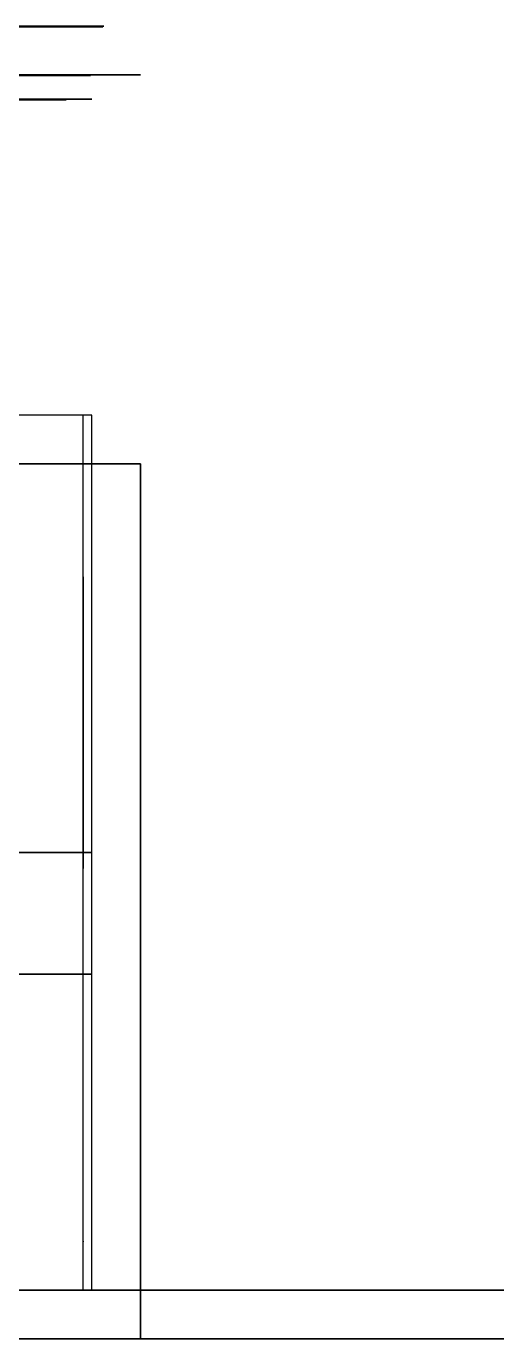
# Model space of a CAD drawing. Header units: centimetres. Extents: x -0.1 to 5.8, y 0 to 5.4.
# Drawn here: x 3.83 to 5.8, y 0 to 5.4 of the extents above; entities that cross this region are included whole.
import ezdxf

# ---------------------------------------------------------------- set-up
doc = ezdxf.new("R2010")
doc.units = ezdxf.units.CM
doc.header["$MEASUREMENT"] = 0
for name, color, linetype in [('BoitierTS v2_Sketch1', 7, 'Continuous'), ('BoitierTS v2_Sketch10', 7, 'Continuous'), ('BoitierTS v2_Sketch11', 7, 'Continuous'), ('BoitierTS v2_Sketch12', 7, 'Continuous'), ('BoitierTS v2_Sketch13', 7, 'Continuous'), ('BoitierTS v2_Sketch14', 7, 'Continuous'), ('BoitierTS v2_Sketch15', 7, 'Continuous'), ('BoitierTS v2_Sketch16', 7, 'Continuous'), ('BoitierTS v2_Sketch17', 7, 'Continuous'), ('BoitierTS v2_Sketch2', 7, 'Continuous'), ('BoitierTS v2_Sketch21', 7, 'Continuous'), ('BoitierTS v2_Sketch22', 7, 'Continuous'), ('BoitierTS v2_Sketch24', 7, 'Continuous'), ('BoitierTS v2_Sketch26', 7, 'Continuous'), ('BoitierTS v2_Sketch27', 7, 'Continuous'), ('BoitierTS v2_Sketch28', 7, 'Continuous'), ('BoitierTS v2_Sketch29', 7, 'Continuous'), ('BoitierTS v2_Sketch3', 7, 'Continuous'), ('BoitierTS v2_Sketch31', 7, 'Continuous'), ('BoitierTS v2_Sketch33', 7, 'Continuous'), ('BoitierTS v2_Sketch35', 7, 'Continuous'), ('BoitierTS v2_Sketch36', 7, 'Continuous'), ('BoitierTS v2_Sketch37', 7, 'Continuous'), ('BoitierTS v2_Sketch38', 7, 'Continuous'), ('BoitierTS v2_Sketch39', 7, 'Continuous'), ('BoitierTS v2_Sketch4', 7, 'Continuous'), ('BoitierTS v2_Sketch40', 7, 'Continuous'), ('BoitierTS v2_Sketch42', 7, 'Continuous'), ('BoitierTS v2_Sketch44', 7, 'Continuous'), ('BoitierTS v2_Sketch45', 7, 'Continuous'), ('BoitierTS v2_Sketch46', 7, 'Continuous'), ('BoitierTS v2_Sketch5', 7, 'Continuous'), ('BoitierTS v2_Sketch6', 7, 'Continuous'), ('BoitierTS v2_Sketch7', 7, 'Continuous'), ('BoitierTS v2_Sketch8', 7, 'Continuous'), ('BoitierTS v2_Sketch9', 7, 'Continuous')]:
    doc.layers.add(name, color=color, linetype=linetype)

msp = doc.modelspace()

# ---------------------------------------------------------------- linework, layer by layer
at = {"layer": 'BoitierTS v2_Sketch1'}
for p, q in [((1.4959, 0, 1.0849), (5.7959, 0, 1.0849)), ((5.7959, 0, -11.7151), (1.4959, 0, -11.7151)), ((5.7959, 0, 1.0849), (5.7959, 0, -11.7151))]:
    msp.add_line(p, q, dxfattribs=at)
at = {"layer": 'BoitierTS v2_Sketch10'}
for p, q in [((4.1, 5.2, -0.2), (0.2, 5.2, -0.2)), ((0.2, 5.2, -12.6), (4.1, 5.2, -12.6)), ((3.95, 5.2, -5.8), (0.35, 5.2, -5.8)), ((3.0915, 5.2, -1.4), (3.95, 5.2, -1.4)), ((3.95, 5.2, -5.45), (3.95, 5.2, -5.8)), ((3.95, 5.2, -1.4), (3.95, 5.2, -3.47)), ((3.95, 5.2, -3.47), (3.95, 5.2, -5.45)), ((4.1, 5.2, -12.6), (4.1, 5.2, -0.2))]:
    msp.add_line(p, q, dxfattribs=at)
at = {"layer": 'BoitierTS v2_Sketch10', "extrusion": (0, -1, 0)}
for centre, radius in [((3.7302, -11.6141, -5.2), 0.29), ((3.7402, -0.98, -5.2), 0.29), ((3.7302, -11.6141, -5.2), 0.16), ((3.7402, -0.98, -5.2), 0.16)]:
    msp.add_circle(centre, radius, dxfattribs=at)
at = {"layer": 'BoitierTS v2_Sketch11'}
for p, q in [((0, 3.6), (4.3, 3.6)), ((4.3, 3.6, -12.8), (0, 3.6, -12.8)), ((4.3, 3.6), (0, 3.6)), ((0, 3.6, -12.8), (4.3, 3.6, -12.8)), ((4.2, 3.6, -12.7), (0.1, 3.6, -12.7)), ((0.1, 3.6, -0.1), (4.2, 3.6, -0.1)), ((0.2, 3.6, -0.2), (4.1, 3.6, -0.2)), ((4.1, 3.6, -12.6), (0.2, 3.6, -12.6)), ((0.2, 3.6, -0.2), (4.1, 3.6, -0.2)), ((4.1, 3.6, -12.6), (0.2, 3.6, -12.6)), ((4.1, 3.6, -0.2), (4.1, 3.6, -12.6)), ((4.1, 3.6, -0.2), (4.1, 3.6, -12.6)), ((4.2, 3.6, -0.1), (4.2, 3.6, -12.7)), ((4.3, 3.6, -12.8), (4.3, 3.6)), ((4.3, 3.6), (4.3, 3.6, -12.8))]:
    msp.add_line(p, q, dxfattribs=at)
at = {"layer": 'BoitierTS v2_Sketch12'}
for p, q in [((4.3, 3.6), (0, 3.6)), ((0, 3.6, -12.8), (4.3, 3.6, -12.8)), ((0, 3.6), (4.3, 3.6)), ((4.3, 3.6, -12.8), (0, 3.6, -12.8)), ((0.1, 3.6, -12.7), (4.2, 3.6, -12.7)), ((4.2, 3.6, -0.1), (0.1, 3.6, -0.1)), ((4.1, 3.6, -0.2), (0.2, 3.6, -0.2)), ((0.2, 3.6, -12.6), (4.1, 3.6, -12.6)), ((4.1, 3.6, -0.2), (0.2, 3.6, -0.2)), ((0.2, 3.6, -12.6), (4.1, 3.6, -12.6)), ((4.1, 3.6, -12.6), (4.1, 3.6, -0.2)), ((4.1, 3.6, -12.6), (4.1, 3.6, -0.2)), ((4.2, 3.6, -12.7), (4.2, 3.6, -0.1)), ((4.3, 3.6), (4.3, 3.6, -12.8)), ((4.3, 3.6, -12.8), (4.3, 3.6))]:
    msp.add_line(p, q, dxfattribs=at)
at = {"layer": 'BoitierTS v2_Sketch13'}
for p, q in [((0.2, 0.2, -0.2), (4.1, 0.2, -0.2)), ((4.1, 0.2, -12.6), (0.2, 0.2, -12.6)), ((4.1, 0.2, -0.2), (4.1, 0.2, -12.6))]:
    msp.add_line(p, q, dxfattribs=at)
at = {"layer": 'BoitierTS v2_Sketch13', "extrusion": (0, 1, 0)}
for centre, radius in [((-3.7302, -11.6141, 0.2), 0.29), ((-3.7402, -0.98, 0.2), 0.29), ((-3.7402, -0.98, 0.2), 0.1)]:
    msp.add_circle(centre, radius, dxfattribs=at)
at = {"layer": 'BoitierTS v2_Sketch14'}
for p, q in [((4.3, 0), (0, 0)), ((0, 0, -12.8), (4.3, 0, -12.8)), ((4.3, 0, -12.8), (4.3, 0))]:
    msp.add_line(p, q, dxfattribs=at)
at = {"layer": 'BoitierTS v2_Sketch14', "extrusion": (0, -1, 0)}
for centre, radius in [((3.7302, -11.6141), 0.25), ((3.7402, -0.98), 0.25), ((3.7402, -0.98), 0.1)]:
    msp.add_circle(centre, radius, dxfattribs=at)
at = {"layer": 'BoitierTS v2_Sketch15'}
for p, q in [((4.1, 3.8, -12.6), (0.2, 3.8, -12.6)), ((4.1, 0.2, -12.6), (4.1, 3.8, -12.6)), ((0.2, 0.2, -12.6), (4.1, 0.2, -12.6))]:
    msp.add_line(p, q, dxfattribs=at)
at = {"layer": 'BoitierTS v2_Sketch16'}
for p, q in [((4.1, 0.2, -12.6), (0.2, 0.2, -12.6)), ((0.2, 0.2, -0.2), (4.1, 0.2, -0.2)), ((4.1, 0.2, -0.2), (4.1, 0.2, -12.6))]:
    msp.add_line(p, q, dxfattribs=at)
at = {"layer": 'BoitierTS v2_Sketch16', "extrusion": (0, 1, 0)}
for centre in [(-3.7302, -11.6141, 0.2), (-3.7402, -0.98, 0.2)]:
    msp.add_circle(centre, 0.29, dxfattribs=at)
at = {"layer": 'BoitierTS v2_Sketch17'}
for p, q in [((4.0647, 2.735, -7.2709), (4.0647, 1.935, -7.2709)), ((4.0647, 2.735, -4.7709), (4.0647, 2.735, -7.2709)), ((4.0647, 1.935, -4.7709), (4.0647, 2.735, -4.7709)), ((4.0647, 2.5, -6.8124), (4.0647, 2.5, -6.2684)), ((4.0647, 2.48, -4.8209), (4.0647, 2.17, -4.8209)), ((4.0647, 2.34, -6.1084), (4.0647, 2.33, -6.1084)), ((4.0647, 2.33, -6.9724), (4.0647, 2.34, -6.9724)), ((4.0647, 2.17, -6.2684), (4.0647, 2.17, -6.8124)), ((4.0647, 1.935, -7.2709), (4.0647, 1.935, -4.7709))]:
    msp.add_line(p, q, dxfattribs=at)
at = {"layer": 'BoitierTS v2_Sketch17', "extrusion": (1, 0, 0)}
for centre, start, end in [((2.34, -6.2684, 4.0647), 0, 90), ((2.34, -6.8124, 4.0647), 270, 0), ((2.33, -6.2684, 4.0647), 90, 180), ((2.33, -6.8124, 4.0647), 180, 270)]:
    msp.add_arc(centre, 0.16, start, end, dxfattribs=at)
at = {"layer": 'BoitierTS v2_Sketch17'}
msp.add_point((4.0647, 0), dxfattribs=at)
at = {"layer": 'BoitierTS v2_Sketch2'}
for p, q in [((5.7959, 0.2, -11.7151), (1.4959, 0.2, -11.7151)), ((5.7959, 0.2, -11.7151), (1.4959, 0.2, -11.7151)), ((1.4959, 0.2, 1.0849), (5.7959, 0.2, 1.0849)), ((1.4959, 0.2, 1.0849), (5.7959, 0.2, 1.0849)), ((5.5959, 0.2, -11.5151), (1.6959, 0.2, -11.5151)), ((1.6959, 0.2, 0.8849), (5.5959, 0.2, 0.8849)), ((5.5959, 0.2, 0.8849), (5.5959, 0.2, -11.5151)), ((5.7959, 0.2, 1.0849), (5.7959, 0.2, -11.7151)), ((5.7959, 0.2, 1.0849), (5.7959, 0.2, -11.7151))]:
    msp.add_line(p, q, dxfattribs=at)
at = {"layer": 'BoitierTS v2_Sketch21'}
for p, q in [((4.1, 0.2, -12.6), (0.2, 0.2, -12.6)), ((0.2, 0.2, -0.2), (4.1, 0.2, -0.2)), ((4.1, 0.2, -0.2), (4.1, 0.2, -12.6))]:
    msp.add_line(p, q, dxfattribs=at)
at = {"layer": 'BoitierTS v2_Sketch21', "extrusion": (0, 1, 0)}
for centre in [(-3.7302, -11.6141, 0.2), (-3.7402, -0.98, 0.2)]:
    msp.add_circle(centre, 0.29, dxfattribs=at)
at = {"layer": 'BoitierTS v2_Sketch22'}
for p, q in [((0.15, 5.4, -0.15), (4.15, 5.4, -0.15)), ((4.15, 5.4, -12.65), (0.15, 5.4, -12.65)), ((4.15, 5.4, -0.15), (4.15, 5.4, -12.65))]:
    msp.add_line(p, q, dxfattribs=at)
at = {"layer": 'BoitierTS v2_Sketch22', "extrusion": (0, -1, 0)}
msp.add_circle((2.15, -3.47, -5.4), 1.75, dxfattribs=at)
at = {"layer": 'BoitierTS v2_Sketch24'}
for p, q in [((4.0953, 5.1972, -0.2152), (0.1953, 5.1972, -0.2152)), ((0.1953, 5.1972, -12.6152), (4.0953, 5.1972, -12.6152)), ((3.9453, 5.1972, -5.8152), (0.3453, 5.1972, -5.8152)), ((3.0868, 5.1972, -1.4152), (3.9453, 5.1972, -1.4152)), ((3.9453, 5.1972, -3.4852), (3.9453, 5.1972, -5.4652)), ((3.9453, 5.1972, -1.4152), (3.9453, 5.1972, -3.4852)), ((3.9453, 5.1972, -5.4652), (3.9453, 5.1972, -5.8152)), ((4.0953, 5.1972, -12.6152), (4.0953, 5.1972, -0.2152))]:
    msp.add_line(p, q, dxfattribs=at)
at = {"layer": 'BoitierTS v2_Sketch24', "extrusion": (-1.38778e-17, -1, 0)}
msp.add_circle((3.7255, -11.6293, -5.1972), 0.29, dxfattribs=at)
at = {"layer": 'BoitierTS v2_Sketch24', "extrusion": (1.38778e-17, 1, 0)}
msp.add_circle((-3.7355, -0.9952, 5.1972), 0.29, dxfattribs=at)
at = {"layer": 'BoitierTS v2_Sketch26'}
for p, q in [((0.3453, 5.0972, -5.4652), (3.9453, 5.0972, -5.4652)), ((3.9453, 5.0972, -5.4652), (3.9453, 5.0972, -3.4852))]:
    msp.add_line(p, q, dxfattribs=at)
at = {"layer": 'BoitierTS v2_Sketch26', "extrusion": (-1.38778e-17, -1, 0)}
msp.add_circle((2.1453, -3.4852, -5.0972), 1.85, dxfattribs=at)
msp.add_arc((2.1453, -3.4852, -5.0972), 1.8, 180, 0, dxfattribs=at)
at = {"layer": 'BoitierTS v2_Sketch27', "extrusion": (-1.38778e-17, -1, 0)}
msp.add_circle((2.1453, -3.4852, -5.0972), 1.85, dxfattribs=at)
at = {"layer": 'BoitierTS v2_Sketch28'}
for p, q in [((4.0953, 5.1972, -0.2152), (0.1953, 5.1972, -0.2152)), ((0.1953, 5.1972, -12.6152), (4.0953, 5.1972, -12.6152)), ((3.9453, 5.1972, -5.8152), (0.3453, 5.1972, -5.8152)), ((2.995, 5.1972, -1.4152), (3.9453, 5.1972, -1.4152)), ((3.7255, 5.1972, -11.9193), (4.0953, 5.1972, -11.9193)), ((4.0953, 5.1972, -11.3393), (3.7255, 5.1972, -11.3393)), ((3.7355, 5.1972, -1.2852), (4.0953, 5.1972, -1.2852)), ((4.0953, 5.1972, -0.7052), (3.7355, 5.1972, -0.7052)), ((3.9453, 5.1972, -5.4652), (3.9453, 5.1972, -5.8152)), ((3.9453, 5.1972, -1.4152), (3.9453, 5.1972, -3.058)), ((3.9453, 5.1972, -3.9124), (3.9453, 5.1972, -5.4652)), ((4.0953, 5.1972, -1.2852), (4.0953, 5.1972, -0.7052)), ((4.0953, 5.1972, -11.9193), (4.0953, 5.1972, -11.3393)), ((4.0953, 5.1972, -12.6152), (4.0953, 5.1972, -0.2152))]:
    msp.add_line(p, q, dxfattribs=at)
at = {"layer": 'BoitierTS v2_Sketch28', "extrusion": (-1.38778e-17, -1, 0)}
for centre in [(3.7255, -11.6293, -5.1972), (3.7355, -0.9952, -5.1972)]:
    msp.add_circle(centre, 0.29, dxfattribs=at)
at = {"layer": 'BoitierTS v2_Sketch28', "extrusion": (1.38778e-17, 1, 0)}
msp.add_circle((-3.7355, -0.9952, 5.1972), 0.29, dxfattribs=at)
at = {"layer": 'BoitierTS v2_Sketch28', "extrusion": (-1.38778e-17, -1, 0)}
msp.add_arc((2.1453, -3.4852, -5.1972), 1.85, 346.6488, 13.3512, dxfattribs=at)
at = {"layer": 'BoitierTS v2_Sketch29'}
for p, q in [((0.1453, 5.3972, -0.1652), (4.1453, 5.3972, -0.1652)), ((4.1453, 5.3972, -12.6652), (0.1453, 5.3972, -12.6652)), ((4.1453, 5.3972, -0.1652), (4.1453, 5.3972, -12.6652))]:
    msp.add_line(p, q, dxfattribs=at)
at = {"layer": 'BoitierTS v2_Sketch29', "extrusion": (-1.38778e-17, -1, 0)}
msp.add_circle((2.1453, -3.4852, -5.3972), 1.75, dxfattribs=at)
at = {"layer": 'BoitierTS v2_Sketch3'}
for p, q in [((0, 5.2), (4.3, 5.2)), ((4.3, 5.2, -12.8), (0, 5.2, -12.8)), ((4.3, 5.2), (4.3, 5.2, -12.8))]:
    msp.add_line(p, q, dxfattribs=at)
at = {"layer": 'BoitierTS v2_Sketch31'}
for p, q in [((0.1953, 5.3972, -12.6152), (4.0953, 5.3972, -12.6152)), ((4.0953, 5.3972, -0.2152), (0.1953, 5.3972, -0.2152)), ((3.9453, 5.3972, -5.8152), (0.3453, 5.3972, -5.8152)), ((3.0868, 5.3972, -1.4152), (3.9453, 5.3972, -1.4152)), ((3.9453, 5.3972, -3.4852), (3.9453, 5.3972, -5.4652)), ((3.9453, 5.3972, -5.4652), (3.9453, 5.3972, -5.8152)), ((3.9453, 5.3972, -1.4152), (3.9453, 5.3972, -3.4852)), ((4.0953, 5.3972, -12.6152), (4.0953, 5.3972, -0.2152))]:
    msp.add_line(p, q, dxfattribs=at)
at = {"layer": 'BoitierTS v2_Sketch31', "extrusion": (-1.38778e-17, -1, 0)}
msp.add_circle((3.7255, -11.6293, -5.3972), 0.29, dxfattribs=at)
at = {"layer": 'BoitierTS v2_Sketch31', "extrusion": (1.38778e-17, 1, 0)}
msp.add_circle((-3.7355, -0.9952, 5.3972), 0.29, dxfattribs=at)
at = {"layer": 'BoitierTS v2_Sketch33'}
for p, q in [((4.0647, 3.135, -7.2709), (4.0647, 2.335, -7.2709)), ((4.0647, 2.335, -4.7709), (4.0647, 3.135, -4.7709)), ((4.0647, 3.135, -4.7709), (4.0647, 3.135, -7.2709)), ((4.0647, 2.9, -6.8124), (4.0647, 2.9, -6.2684)), ((4.0647, 2.88, -4.8209), (4.0647, 2.57, -4.8209)), ((4.0647, 2.73, -6.9724), (4.0647, 2.74, -6.9724)), ((4.0647, 2.74, -6.1084), (4.0647, 2.73, -6.1084)), ((4.0647, 2.57, -6.2684), (4.0647, 2.57, -6.8124)), ((4.0647, 2.335, -7.2709), (4.0647, 2.335, -4.7709))]:
    msp.add_line(p, q, dxfattribs=at)
at = {"layer": 'BoitierTS v2_Sketch33', "extrusion": (1, 0, 0)}
for centre, start, end in [((2.74, -6.8124, 4.0647), 270, 0), ((2.74, -6.2684, 4.0647), 0, 90), ((2.73, -6.8124, 4.0647), 180, 270), ((2.73, -6.2684, 4.0647), 90, 180)]:
    msp.add_arc(centre, 0.16, start, end, dxfattribs=at)
at = {"layer": 'BoitierTS v2_Sketch33'}
msp.add_point((4.0647, 0.4), dxfattribs=at)
at = {"layer": 'BoitierTS v2_Sketch35'}
for p, q in [((4.3, 0, -12.65), (4.3, 3.6, -12.65)), ((4.3, 3.6, -0.15), (4.3, 0, -0.15)), ((4.3, 3.6, -12.65), (4.3, 3.6, -0.15)), ((4.3, 1.8588, -7.3209), (4.3, 2.785, -7.3209)), ((4.3, 2.785, -7.3209), (4.3, 2.785, -4.7041)), ((4.3, 2.785, -4.8209), (4.3, 2.785, -7.2209)), ((4.3, 2.785, -4.7041), (4.3, 1.8588, -4.7041)), ((4.3, 2.685, -7.3209), (4.3, 1.985, -7.3209)), ((4.3, 1.985, -4.7209), (4.3, 2.685, -4.7209)), ((4.3, 1.885, -7.2209), (4.3, 1.885, -4.8209)), ((4.3, 1.8588, -4.7041), (4.3, 1.8588, -7.3209)), ((4.3, 0, -0.15), (4.3, 0, -12.65))]:
    msp.add_line(p, q, dxfattribs=at)
at = {"layer": 'BoitierTS v2_Sketch35', "extrusion": (1, 0, 0)}
for centre, start, end in [((2.685, -7.2209, 4.3), 270, 0), ((2.685, -4.8209, 4.3), 0, 90), ((1.985, -4.8209, 4.3), 90, 180), ((1.985, -7.2209, 4.3), 180, 270)]:
    msp.add_arc(centre, 0.1, start, end, dxfattribs=at)
at = {"layer": 'BoitierTS v2_Sketch35'}
msp.add_point((4.3, 0), dxfattribs=at)
at = {"layer": 'BoitierTS v2_Sketch36'}
for p, q in [((0.2, 0.2, -0.2), (4.1, 0.2, -0.2)), ((4.1, 0.2, -12.6), (3.4576, 0.2, -12.6)), ((3.7302, 0.2, -11.9041), (4.1, 0.2, -11.9041)), ((4.1, 0.2, -11.3241), (3.7302, 0.2, -11.3241)), ((4.1, 0.2, -0.2), (4.1, 0.2, -0.6474)), ((4.1, 0.2, -1.3126), (4.1, 0.2, -12.6)), ((4.1, 0.2, -11.9041), (4.1, 0.2, -11.3241))]:
    msp.add_line(p, q, dxfattribs=at)
at = {"layer": 'BoitierTS v2_Sketch36', "extrusion": (0, 1, 0)}
msp.add_circle((-3.7302, -11.6141, 0.2), 0.29, dxfattribs=at)
msp.add_arc((-3.7402, -0.98, 0.2), 0.49, 222.7531, 137.2469, dxfattribs=at)
at = {"layer": 'BoitierTS v2_Sketch37'}
for p, q in [((0.2, 0.2, -0.2), (4.1, 0.2, -0.2)), ((4.1, 0.2, -12.6), (3.4576, 0.2, -12.6)), ((3.7302, 0.2, -12.1041), (4.1, 0.2, -12.1041)), ((4.1, 0.2, -11.1241), (3.7302, 0.2, -11.1241)), ((3.79, 0.2, -2.22), (4.1, 0.2, -2.22)), ((4.1, 0.2, -2.72), (3.79, 0.2, -2.72)), ((4.1, 0.2, -0.2), (4.1, 0.2, -0.6474)), ((4.1, 0.2, -12.1041), (4.1, 0.2, -12.6)), ((4.1, 0.2, -1.3126), (4.1, 0.2, -11.1241)), ((4.1, 0.2, -2.22), (4.1, 0.2, -2.72))]:
    msp.add_line(p, q, dxfattribs=at)
at = {"layer": 'BoitierTS v2_Sketch37', "extrusion": (0, 1, 0)}
msp.add_arc((-3.7402, -0.98, 0.2), 0.49, 222.7531, 137.2469, dxfattribs=at)
at = {"layer": 'BoitierTS v2_Sketch38'}
for p, q in [((0.1953, 5.1972, -12.6152), (4.0953, 5.1972, -12.6152)), ((4.0953, 5.1972, -0.2152), (0.1953, 5.1972, -0.2152)), ((0.1953, 5.1972, -1.2652), (4.0953, 5.1972, -1.2652)), ((4.0953, 5.1972, -5.9652), (0.1953, 5.1972, -5.9652)), ((3.9453, 5.1972, -5.8152), (0.3453, 5.1972, -5.8152)), ((3.9453, 5.1972, -5.8152), (0.3453, 5.1972, -5.8152)), ((0.3453, 5.1972, -1.4152), (3.9453, 5.1972, -1.4152)), ((2.995, 5.1972, -1.4152), (3.9453, 5.1972, -1.4152)), ((3.3453, 5.1972, -1.4152), (3.9453, 5.1972, -2.0152)), ((3.9453, 5.1972, -5.2152), (3.3453, 5.1972, -5.8152)), ((3.7255, 5.1972, -11.3393), (4.0953, 5.1972, -11.3393)), ((4.0953, 5.1972, -11.9193), (3.7255, 5.1972, -11.9193)), ((4.0953, 5.1972, -1.2852), (3.7355, 5.1972, -1.2852)), ((3.7355, 5.1972, -0.7052), (4.0953, 5.1972, -0.7052)), ((3.9453, 5.1972, -5.4652), (3.9453, 5.1972, -5.8152)), ((3.9453, 5.1972, -1.4152), (3.9453, 5.1972, -3.058)), ((3.9453, 5.1972, -3.9124), (3.9453, 5.1972, -5.4652)), ((3.9453, 5.1972, -2.0152), (3.9453, 5.1972, -5.2152)), ((3.9453, 5.1972, -1.4152), (3.9453, 5.1972, -5.8152)), ((4.0953, 5.1972, -11.3393), (4.0953, 5.1972, -1.2852)), ((4.0953, 5.1972, -12.6152), (4.0953, 5.1972, -11.9193)), ((4.0953, 5.1972, -0.7052), (4.0953, 5.1972, -0.2152)), ((4.0953, 5.1972, -1.2652), (4.0953, 5.1972, -5.9652))]:
    msp.add_line(p, q, dxfattribs=at)
at = {"layer": 'BoitierTS v2_Sketch38', "extrusion": (-1.38778e-17, -1, 0)}
msp.add_arc((2.1453, -3.4852, -5.1972), 1.85, 346.6488, 13.3512, dxfattribs=at)
at = {"layer": 'BoitierTS v2_Sketch39'}
for p, q in [((0.3953, 5.1972, -12.4152), (3.8953, 5.1972, -12.4152)), ((3.8953, 5.1972, -5.9652), (3.5303, 5.1972, -5.9652)), ((3.7255, 5.1972, -11.1393), (3.8953, 5.1972, -11.1393)), ((3.8953, 5.1972, -12.1193), (3.7255, 5.1972, -12.1193)), ((3.8953, 5.1972, -12.4152), (3.8953, 5.1972, -12.1193)), ((3.8953, 5.1972, -11.1393), (3.8953, 5.1972, -5.9652))]:
    msp.add_line(p, q, dxfattribs=at)
at = {"layer": 'BoitierTS v2_Sketch4'}
for p, q in [((4.3, 5.2), (0, 5.2)), ((0, 5.2), (4.3, 5.2)), ((0, 5.2, -12.8), (4.3, 5.2, -12.8)), ((4.3, 5.2, -12.8), (0, 5.2, -12.8)), ((0.2, 5.2, -0.2), (4.1, 5.2, -0.2)), ((4.1, 5.2, -12.6), (0.2, 5.2, -12.6)), ((4.1, 5.2, -0.2), (4.1, 5.2, -12.6)), ((4.3, 5.2, -12.8), (4.3, 5.2)), ((4.3, 5.2), (4.3, 5.2, -12.8))]:
    msp.add_line(p, q, dxfattribs=at)
at = {"layer": 'BoitierTS v2_Sketch40'}
for p, q in [((4.1453, 5.3972, -12.6652), (0.1453, 5.3972, -12.6652)), ((0.1453, 5.3972, -0.1652), (4.1453, 5.3972, -0.1652)), ((2.1459, 5.3972, -8.0262), (4.0195, 5.3972, -8.0262)), ((4.1453, 5.3972, -0.1652), (4.1453, 5.3972, -12.6652))]:
    msp.add_line(p, q, dxfattribs=at)
at = {"layer": 'BoitierTS v2_Sketch40', "extrusion": (-1.38778e-17, -1, 0)}
msp.add_circle((2.1453, -3.4852, -5.3972), 1.75, dxfattribs=at)
at = {"layer": 'BoitierTS v2_Sketch42'}
for p, q in [((4.0647, 0.2, -12.6), (4.0647, 3.8, -12.6)), ((4.0647, 2.335, -4.7709), (4.0647, 3.135, -4.7709)), ((4.0647, 3.135, -4.7709), (4.0647, 3.135, -7.2709)), ((4.0647, 3.135, -7.2709), (4.0647, 2.335, -7.2709)), ((4.0647, 2.985, -6.0709), (4.0647, 2.985, -7.1209)), ((4.0647, 2.985, -7.1209), (4.0647, 2.485, -7.1209)), ((4.0647, 2.985, -6.0709), (4.0647, 2.485, -6.0709)), ((4.0647, 2.985, -6.0709), (4.0647, 2.985, -4.7709)), ((4.0647, 2.685, -6.0709), (4.0647, 2.685, -4.7709)), ((4.0647, 2.485, -7.1209), (4.0647, 2.485, -6.0709)), ((4.0647, 2.335, -7.2709), (4.0647, 2.335, -4.7709))]:
    msp.add_line(p, q, dxfattribs=at)
msp.add_point((4.0647, 0.4), dxfattribs=at)
at = {"layer": 'BoitierTS v2_Sketch44'}
for p, q in [((4.3, 3.6, -12.65), (4.3, 3.6, -0.15)), ((4.3, 0, -12.65), (4.3, 3.6, -12.65)), ((4.3, 3.6, -0.15), (4.3, 0, -0.15)), ((4.3, 3.235, -7.3709), (4.3, 2.235, -7.3709)), ((4.3, 3.235, -7.3709), (4.3, 2.235, -7.3709)), ((4.3, 3.235, -4.6709), (4.3, 3.235, -7.3709)), ((4.3, 2.235, -4.6709), (4.3, 3.235, -4.6709)), ((4.3, 3.235, -4.6709), (4.3, 3.235, -7.3709)), ((4.3, 2.235, -4.6709), (4.3, 3.235, -4.6709)), ((4.3, 2.235, -7.3709), (4.3, 2.235, -4.6709)), ((4.3, 2.235, -7.3709), (4.3, 2.235, -4.6709)), ((4.3, 0, -0.15), (4.3, 0, -12.65))]:
    msp.add_line(p, q, dxfattribs=at)
msp.add_point((4.3, 0), dxfattribs=at)
at = {"layer": 'BoitierTS v2_Sketch45'}
for p, q in [((0.2, 1.5, -0.2), (4.1, 1.5, -0.2)), ((4.1, 1.5, -12.6), (0.2, 1.5, -12.6)), ((4.1, 1.5, -0.2), (4.1, 1.5, -12.6))]:
    msp.add_line(p, q, dxfattribs=at)
at = {"layer": 'BoitierTS v2_Sketch45', "extrusion": (0, 1, 0)}
for centre in [(-3.7302, -11.6141, 1.5), (-3.7402, -0.98, 1.5)]:
    msp.add_circle(centre, 0.29, dxfattribs=at)
at = {"layer": 'BoitierTS v2_Sketch46'}
for p, q in [((0.2, 2, -0.2), (4.1, 2, -0.2)), ((4.1, 2, -12.6), (0.2, 2, -12.6)), ((4.1, 2, -0.2), (4.1, 2, -12.6))]:
    msp.add_line(p, q, dxfattribs=at)
at = {"layer": 'BoitierTS v2_Sketch46', "extrusion": (0, 1, 0)}
for centre in [(-3.7302, -11.6141, 2), (-3.7402, -0.98, 2)]:
    msp.add_circle(centre, 0.29, dxfattribs=at)
at = {"layer": 'BoitierTS v2_Sketch5'}
for p, q in [((4.1, 5.2, -0.2), (0.2, 5.2, -0.2)), ((0.2, 5.2, -12.6), (4.1, 5.2, -12.6)), ((0.35, 5.2, -1.4), (3.95, 5.2, -1.4)), ((3.95, 5.2, -5.8), (0.35, 5.2, -5.8)), ((3.95, 5.2, -1.4), (3.95, 5.2, -5.8)), ((4.1, 5.2, -12.6), (4.1, 5.2, -0.2))]:
    msp.add_line(p, q, dxfattribs=at)
at = {"layer": 'BoitierTS v2_Sketch6'}
for p, q in [((3.95, 5.1, -1.4), (0.35, 5.1, -1.4)), ((0.35, 5.1, -1.4), (3.95, 5.1, -1.4)), ((0.35, 5.1, -5.8), (3.95, 5.1, -5.8)), ((0.35, 5.1, -5.45), (3.95, 5.1, -5.45)), ((0.35, 5.1, -5.8), (3.95, 5.1, -5.8)), ((3.95, 5.1, -5.8), (3.95, 5.1, -1.4)), ((3.95, 5.1, -1.4), (3.95, 5.1, -5.8))]:
    msp.add_line(p, q, dxfattribs=at)
at = {"layer": 'BoitierTS v2_Sketch6', "extrusion": (0, -1, 0)}
for radius in [1.8, 1.7]:
    msp.add_circle((2.15, -3.47, -5.1), radius, dxfattribs=at)
at = {"layer": 'BoitierTS v2_Sketch7'}
for p, q in [((4.1, 5.2, -0.2), (0.2, 5.2, -0.2)), ((0.2, 5.2, -12.6), (4.1, 5.2, -12.6)), ((3.95, 5.2, -5.8), (0.35, 5.2, -5.8)), ((3.0915, 5.2, -1.4), (3.95, 5.2, -1.4)), ((3.95, 5.2, -1.4), (3.95, 5.2, -3.47)), ((3.95, 5.2, -3.47), (3.95, 5.2, -5.45)), ((3.95, 5.2, -5.45), (3.95, 5.2, -5.8)), ((4.1, 5.2, -12.6), (4.1, 5.2, -0.2))]:
    msp.add_line(p, q, dxfattribs=at)
at = {"layer": 'BoitierTS v2_Sketch8'}
for p, q in [((4.1, 5.1, -0.2), (0.2, 5.1, -0.2)), ((0.2, 5.1, -12.6), (4.1, 5.1, -12.6)), ((3.95, 5.1, -5.8), (0.35, 5.1, -5.8)), ((3.0915, 5.1, -1.4), (3.95, 5.1, -1.4)), ((3.95, 5.1, -1.4), (3.95, 5.1, -3.47)), ((3.95, 5.1, -5.45), (3.95, 5.1, -5.8)), ((3.95, 5.1, -3.47), (3.95, 5.1, -5.45)), ((4.1, 5.1, -12.6), (4.1, 5.1, -0.2))]:
    msp.add_line(p, q, dxfattribs=at)
at = {"layer": 'BoitierTS v2_Sketch9'}
for p, q in [((0.2, 5.4, -12.6), (4.1, 5.4, -12.6)), ((4.1, 5.4, -0.2), (0.2, 5.4, -0.2)), ((3.95, 5.4, -5.8), (0.35, 5.4, -5.8)), ((3.0915, 5.4, -1.4), (3.95, 5.4, -1.4)), ((3.95, 5.4, -3.47), (3.95, 5.4, -5.45)), ((3.95, 5.4, -5.45), (3.95, 5.4, -5.8)), ((3.95, 5.4, -1.4), (3.95, 5.4, -3.47)), ((4.1, 5.4, -12.6), (4.1, 5.4, -0.2))]:
    msp.add_line(p, q, dxfattribs=at)

doc.saveas('drawing.dxf')
